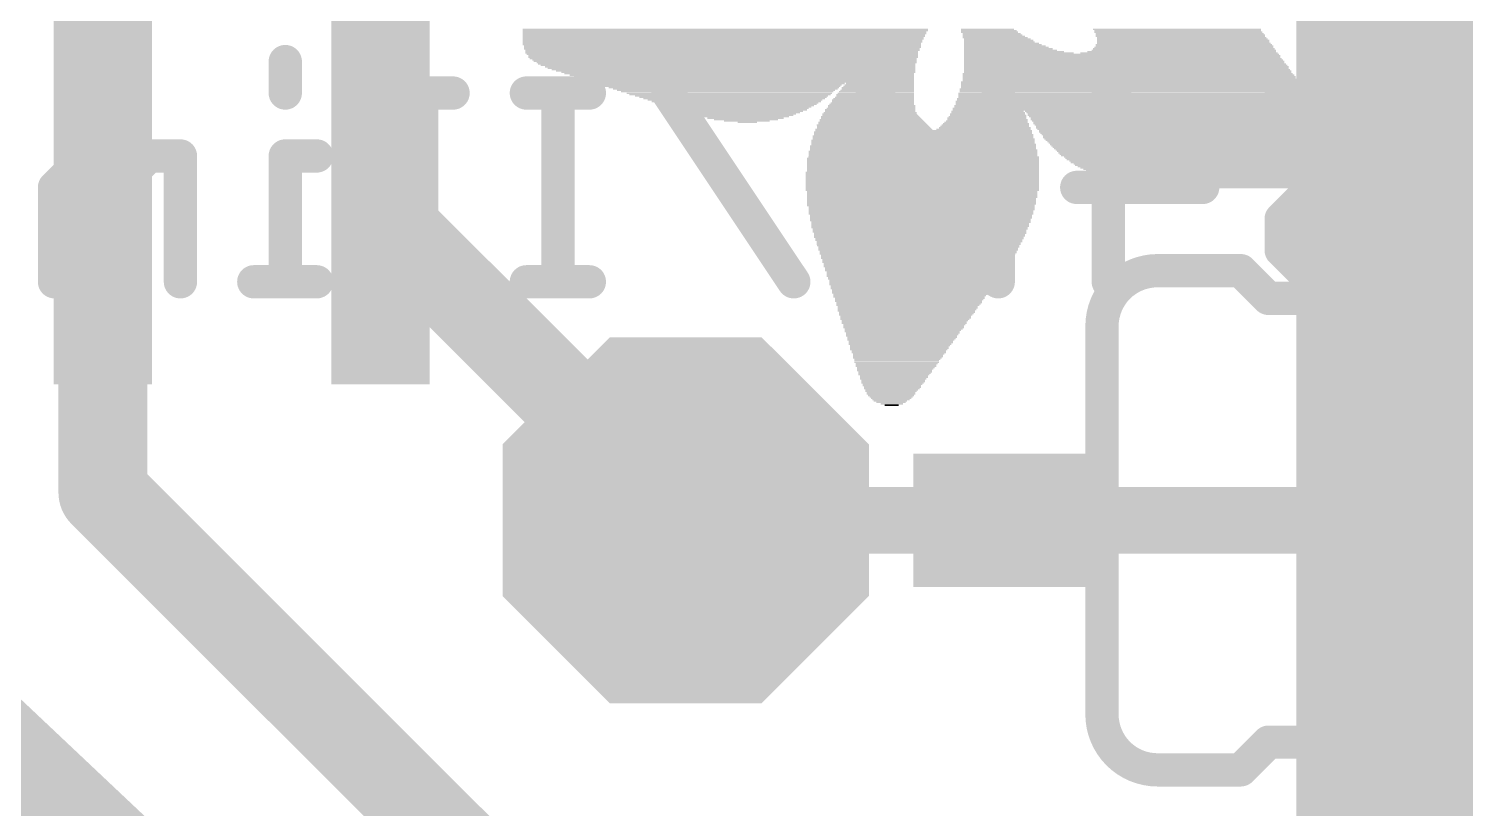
# Model space of a CAD drawing. Extents: x -6.4 to 25.8, y -12.4 to 32.1.
# Drawn here: x 4.99 to 11.57, y 5.03 to 8.6 of the extents above; entities that cross this region are included whole.
import ezdxf

# ---------------------------------------------------------------- set-up
doc = ezdxf.new("R2010")
doc.units = 0
for name, color, linetype in [('1', 12, 'CONTINUOUS'), ('16', 132, 'CONTINUOUS'), ('17', 110, 'CONTINUOUS'), ('21', 40, 'CONTINUOUS'), ('22', 6, 'CONTINUOUS')]:
    doc.layers.add(name, color=color, linetype=linetype)

# ---------------------------------------------------------------- blocks, each defined once
blk = doc.blocks.new('RECT')
blk.add_solid([(-0.5, -0.5), (0.5, -0.5), (-0.5, 0.5), (0.5, 0.5)])
blk = doc.blocks.new('OCTAGONP')
at = {"const_width": 0.5}
blk.add_lwpolyline([(-0.25, -0.1036), (-0.25, 0.1036), (-0.1036, 0.25), (0.1036, 0.25), (0.25, 0.1036), (0.25, -0.1036), (0.1036, -0.25), (-0.1036, -0.25), (-0.25, -0.1036), (-0.25, 0.1036)], dxfattribs=at)

msp = doc.modelspace()

# ---------------------------------------------------------------- linework, layer by layer
at = {"layer": '1'}
for points, const_width in [([(5.334, 6.477), (5.334, 8.047)], 0.4064), ([(6.604, 8.047), (6.604, 7.747)], 0.4064), ([(6.604, 7.747), (8.001, 6.35)], 0.4064), ([(8.89, 2.921), (5.334, 6.477)], 0.4064), ([(12.081, 6.35), (7.981, 6.35)], 0.3048), ([(6.35, 3.937), (4.064, 6.096)], 0.4064)]:
    msp.add_lwpolyline(points, dxfattribs=dict(at, const_width=const_width))
for points, const_width in [([(5.4356, 8.047, 1), (5.2324, 8.047)], 0.2032), ([(6.7056, 8.047, 1), (6.5024, 8.047)], 0.2032), ([(6.6758, 7.8188, 1), (6.5322, 7.6752)], 0.2032), ([(6.5024, 7.747, 1), (6.7056, 7.747)], 0.2032), ([(5.4058, 6.5488, 1), (5.2622, 6.4052)], 0.2032), ([(5.2324, 6.477, 1), (5.4356, 6.477)], 0.2032), ([(7.9292, 6.2782, 1), (8.0728, 6.4218)], 0.2032), ([(7.981, 6.4262, 1), (7.981, 6.2738)], 0.1524)]:
    msp.add_lwpolyline(points, format="xyb", dxfattribs=dict(at, const_width=const_width))
at = {"layer": '16', "const_width": 1.27}
msp.add_lwpolyline([(11.43, 2.54), (11.43, 11.557)], dxfattribs=at)
at = {"layer": '21'}
for points, const_width in [([(10.16, 7.493, 0.4142), (9.906, 7.239)], 0.1524), ([(10.16, 7.5311, 1), (10.16, 7.4549)], 0.0762), ([(10.16, 7.4549, 1), (10.16, 7.5311)], 0.0762), ([(10.5679, 7.5199, 1), (10.5141, 7.4661)], 0.0762), ([(10.541, 7.4549, 1), (10.541, 7.5311)], 0.0762), ([(10.668, 7.4041, 1), (10.668, 7.3279)], 0.0762), ([(10.6411, 7.3391, 1), (10.6949, 7.3929)], 0.0762), ([(9.9441, 7.239, 1), (9.8679, 7.239)], 0.0762), ([(9.8679, 7.239, 1), (9.9441, 7.239)], 0.0762), ([(9.906, 5.461, 0.4142), (10.16, 5.207)], 0.1524), ([(9.9441, 5.461, 1), (9.8679, 5.461)], 0.0762), ([(9.8679, 5.461, 1), (9.9441, 5.461)], 0.0762), ([(10.668, 5.3721, 1), (10.668, 5.2959)], 0.0762), ([(10.6949, 5.3071, 1), (10.6411, 5.3609)], 0.0762), ([(10.16, 5.2451, 1), (10.16, 5.1689)], 0.0762), ([(10.16, 5.1689, 1), (10.16, 5.2451)], 0.0762), ([(10.5141, 5.2339, 1), (10.5679, 5.1801)], 0.0762), ([(10.541, 5.1689, 1), (10.541, 5.2451)], 0.0762)]:
    msp.add_lwpolyline(points, format="xyb", dxfattribs=dict(at, const_width=const_width))
at = {"layer": '21', "const_width": 0.1524}
for points in [[(10.16, 7.493), (10.541, 7.493)], [(10.668, 7.366), (10.541, 7.493)], [(10.668, 7.366), (15.494, 7.366)], [(9.906, 7.239), (9.906, 5.461)], [(10.668, 5.334), (10.541, 5.207)], [(10.668, 5.334), (15.494, 5.334)], [(10.16, 5.207), (10.541, 5.207)]]:
    msp.add_lwpolyline(points, dxfattribs=at)
at = {"layer": '22', "const_width": 0.1524}
for points in [[(6.1688, 8.4506), (6.1688, 8.3065)], [(6.9365, 8.3065), (6.7924, 8.3065)], [(6.7924, 8.3065), (6.7924, 7.4422)], [(7.5602, 8.3065), (7.2721, 8.3065)], [(7.4161, 7.4422), (7.4161, 8.3065)], [(8.4957, 7.4422), (7.9195, 8.3065)], [(9.4312, 7.7303), (8.855, 8.3065)], [(9.4312, 8.3065), (9.4312, 7.4422)], [(9.9346, 7.4422), (9.9346, 8.3065)], [(9.9346, 8.3065), (10.3667, 7.8744)], [(10.726, 8.3065), (11.0141, 8.1625)], [(11.0141, 8.1625), (11.3022, 7.8744)], [(5.257, 8.0184), (5.1129, 7.8744)], [(5.401, 7.8744), (5.257, 8.0184)], [(5.5451, 8.0184), (5.401, 7.8744)], [(5.6891, 8.0184), (5.5451, 8.0184)], [(5.6891, 7.4422), (5.6891, 8.0184)], [(6.3128, 8.0184), (6.1688, 8.0184)], [(6.1688, 8.0184), (6.1688, 7.4422)], [(5.1129, 7.8744), (5.1129, 7.4422)], [(5.401, 7.8744), (5.401, 7.4422)], [(9.2872, 7.8744), (8.855, 7.4422)], [(10.3667, 7.8744), (9.7905, 7.8744)], [(10.726, 7.7303), (10.8701, 7.8744)], [(10.8701, 7.8744), (11.3022, 7.8744)], [(11.3022, 7.8744), (11.3022, 7.5863)], [(10.726, 7.5863), (10.726, 7.7303)], [(10.8701, 7.4422), (10.726, 7.5863)], [(11.3022, 7.5863), (11.1582, 7.4422)], [(6.3128, 7.4422), (6.0247, 7.4422)], [(6.9365, 7.4422), (6.6484, 7.4422)], [(7.5602, 7.4422), (7.2721, 7.4422)], [(11.1582, 7.4422), (10.8701, 7.4422)]]:
    msp.add_lwpolyline(points, dxfattribs=at)
at = {"layer": '22', "const_width": 0.0762}
for points in [[(6.2069, 8.4506, 1), (6.1307, 8.4506)], [(6.7924, 8.3446, 1), (6.7924, 8.2684)], [(6.8305, 8.3065, 1), (6.7543, 8.3065)], [(6.9365, 8.2684, 1), (6.9365, 8.3446)], [(7.2721, 8.3446, 1), (7.2721, 8.2684)], [(7.4542, 8.3065, 1), (7.378, 8.3065)], [(7.5602, 8.2684, 1), (7.5602, 8.3446)], [(7.9512, 8.3277, 1), (7.8878, 8.2854)], [(8.8819, 8.3335, 1), (8.828, 8.2796)], [(9.4693, 8.3065, 1), (9.3931, 8.3065)], [(9.9615, 8.3335, 1), (9.9076, 8.2796)], [(9.9727, 8.3065, 1), (9.8965, 8.3065)], [(10.7431, 8.3406, 1), (10.709, 8.2725)], [(6.1307, 8.3065, 1), (6.2069, 8.3065)], [(11.0411, 8.1894, 1), (10.9872, 8.1355)], [(10.9971, 8.1284, 1), (11.0312, 8.1966)], [(5.2839, 8.0454, 1), (5.23, 7.9915)], [(5.2839, 7.9915, 1), (5.23, 8.0454)], [(5.5451, 8.0565, 1), (5.5451, 7.9803)], [(5.572, 7.9915, 1), (5.5181, 8.0454)], [(5.7272, 8.0184, 1), (5.651, 8.0184)], [(5.6891, 7.9803, 1), (5.6891, 8.0565)], [(6.1688, 8.0565, 1), (6.1688, 7.9803)], [(6.2069, 8.0184, 1), (6.1307, 8.0184)], [(6.3128, 7.9803, 1), (6.3128, 8.0565)], [(5.151, 7.8744, 1), (5.0748, 7.8744)], [(5.086, 7.9013, 1), (5.1399, 7.8474)], [(5.4391, 7.8744, 1), (5.3629, 7.8744)], [(5.3741, 7.9013, 1), (5.428, 7.8474)], [(5.3741, 7.8474, 1), (5.428, 7.9013)], [(9.3141, 7.8474, 1), (9.2602, 7.9013)], [(9.7905, 7.9125, 1), (9.7905, 7.8363)], [(10.3398, 7.8474, 1), (10.3937, 7.9013)], [(10.3667, 7.8363, 1), (10.3667, 7.9125)], [(10.8701, 7.9125, 1), (10.8701, 7.8363)], [(10.897, 7.8474, 1), (10.8431, 7.9013)], [(11.3403, 7.8744, 1), (11.2641, 7.8744)], [(11.2753, 7.8474, 1), (11.3292, 7.9013)], [(11.3022, 7.8363, 1), (11.3022, 7.9125)], [(9.4043, 7.7034, 1), (9.4582, 7.7573)], [(10.7641, 7.7303, 1), (10.6879, 7.7303)], [(10.6991, 7.7573, 1), (10.753, 7.7034)], [(10.753, 7.6132, 1), (10.6991, 7.5593)], [(11.3292, 7.5593, 1), (11.2753, 7.6132)], [(10.6879, 7.5863, 1), (10.7641, 7.5863)], [(11.2641, 7.5863, 1), (11.3403, 7.5863)], [(6.0247, 7.4803, 1), (6.0247, 7.4041)], [(6.3128, 7.4041, 1), (6.3128, 7.4803)], [(6.6484, 7.4803, 1), (6.6484, 7.4041)], [(6.9365, 7.4041, 1), (6.9365, 7.4803)], [(7.2721, 7.4803, 1), (7.2721, 7.4041)], [(7.5602, 7.4041, 1), (7.5602, 7.4803)], [(8.464, 7.4211, 1), (8.5274, 7.4633)], [(8.828, 7.4691, 1), (8.8819, 7.4153)], [(10.8701, 7.4803, 1), (10.8701, 7.4041)], [(10.8431, 7.4153, 1), (10.897, 7.4691)], [(11.1312, 7.4691, 1), (11.1851, 7.4153)], [(11.1582, 7.4041, 1), (11.1582, 7.4803)], [(5.0748, 7.4422, 1), (5.151, 7.4422)], [(5.3629, 7.4422, 1), (5.4391, 7.4422)], [(5.651, 7.4422, 1), (5.7272, 7.4422)], [(6.1307, 7.4422, 1), (6.2069, 7.4422)], [(6.7543, 7.4422, 1), (6.8305, 7.4422)], [(7.378, 7.4422, 1), (7.4542, 7.4422)], [(9.3931, 7.4422, 1), (9.4693, 7.4422)], [(9.8965, 7.4422, 1), (9.9727, 7.4422)]]:
    msp.add_lwpolyline(points, format="xyb", dxfattribs=at)

# ---------------------------------------------------------------- block references
at = {"layer": '1'}
for p, xscale, yscale, rotation in [((5.334, 8.047), 2.15, 0.45, 90), ((6.604, 8.047), 2.15, 0.45, 90), ((12.0556, 6.35), 1.2, 1.4, 180)]:
    msp.add_blockref('RECT', p, dxfattribs=dict(at, xscale=xscale, yscale=yscale, rotation=rotation))
at = {"layer": '17', "xscale": 1.6764, "yscale": 1.6764, "rotation": 180}
msp.add_blockref('OCTAGONP', (8.001, 6.35), dxfattribs=at)
msp.add_blockref('OCTAGONP', (8.001, 6.35), dxfattribs=at)
at = {"layer": '21', "rotation": 180}
for p, xscale, yscale in [((8.1724, 8.5598), 1.8351, 0.0064), ((8.1724, 8.5534), 1.8351, 0.0063), ((8.182, 8.5979), 1.8542, 0.0064), ((8.182, 8.5915), 1.8542, 0.0063), ((8.1788, 8.5852), 1.8478, 0.0064), ((8.1788, 8.5789), 1.8478, 0.0063), ((8.1693, 8.5471), 1.8288, 0.0064), ((8.1757, 8.5725), 1.8415, 0.0064), ((8.1757, 8.5662), 1.8415, 0.0063), ((9.3822, 8.5979), 0.2413, 0.0064), ((9.3885, 8.5915), 0.254, 0.0063), ((9.3917, 8.5852), 0.2603, 0.0064), ((9.417, 8.5598), 0.2985, 0.0064), ((9.4012, 8.5789), 0.2667, 0.0063), ((9.4107, 8.5662), 0.2858, 0.0063), ((9.4044, 8.5725), 0.2731, 0.0064), ((9.4266, 8.5534), 0.3048, 0.0063), ((9.4329, 8.5471), 0.3175, 0.0064), ((10.2489, 8.5979), 0.7684, 0.0064), ((10.2521, 8.5915), 0.762, 0.0063), ((10.2553, 8.5852), 0.7683, 0.0064), ((10.2616, 8.5789), 0.7684, 0.0063), ((10.2648, 8.5725), 0.7747, 0.0064), ((10.2648, 8.5662), 0.7747, 0.0063), ((10.2743, 8.5534), 0.781, 0.0063), ((10.2775, 8.5471), 0.7874, 0.0064), ((10.2712, 8.5598), 0.7747, 0.0064), ((8.1693, 8.5408), 1.8288, 0.0063), ((8.1661, 8.5344), 1.8224, 0.0064), ((8.1661, 8.5281), 1.8224, 0.0063), ((8.1692, 8.5217), 1.8161, 0.0064), ((8.1692, 8.5153), 1.8161, 0.0063), ((8.1661, 8.509), 1.8098, 0.0064), ((8.1693, 8.5027), 1.8034, 0.0063), ((8.1661, 8.4963), 1.797, 0.0064), ((8.1661, 8.49), 1.797, 0.0063), ((8.1692, 8.4836), 1.7907, 0.0064), ((8.1724, 8.4772), 1.7843, 0.0063), ((9.4361, 8.5408), 0.3238, 0.0063), ((9.452, 8.5281), 0.3556, 0.0063), ((9.4615, 8.5217), 0.3746, 0.0064), ((9.4774, 8.509), 0.4064, 0.0064), ((9.4869, 8.5027), 0.4254, 0.0063), ((9.5028, 8.4963), 0.4572, 0.0064), ((9.525, 8.49), 0.5016, 0.0063), ((9.9949, 8.4836), 1.4414, 0.0064), ((9.9981, 8.4772), 1.4478, 0.0063), ((9.4457, 8.5344), 0.3429, 0.0064), ((9.4679, 8.5153), 0.3873, 0.0063), ((10.2584, 8.49), 0.9017, 0.0063), ((10.2711, 8.4963), 0.8636, 0.0064), ((10.2806, 8.5027), 0.8445, 0.0063), ((10.2806, 8.509), 0.8319, 0.0064), ((10.2806, 8.5153), 0.8191, 0.0063), ((10.2806, 8.5281), 0.8065, 0.0063), ((10.2838, 8.5217), 0.8128, 0.0064), ((10.2806, 8.5344), 0.7937, 0.0064), ((10.2775, 8.5408), 0.7874, 0.0063), ((8.1724, 8.4709), 1.7843, 0.0064), ((8.1724, 8.4646), 1.7717, 0.0063), ((8.1788, 8.4582), 1.759, 0.0064), ((8.182, 8.4519), 1.7526, 0.0063), ((8.1883, 8.4455), 1.7399, 0.0064), ((8.1883, 8.4391), 1.7272, 0.0063), ((8.1947, 8.4328), 1.7145, 0.0064), ((8.2042, 8.4265), 1.6954, 0.0063), ((8.2105, 8.4201), 1.6827, 0.0064), ((8.2201, 8.4138), 1.6637, 0.0063), ((9.9981, 8.4709), 1.4478, 0.0064), ((10.0076, 8.4519), 1.4668, 0.0063), ((10.0076, 8.4455), 1.4668, 0.0064), ((10.0108, 8.4391), 1.4732, 0.0063), ((10.014, 8.4328), 1.4795, 0.0064), ((10.0203, 8.4138), 1.4922, 0.0063), ((10.0013, 8.4646), 1.4541, 0.0063), ((10.0045, 8.4582), 1.4605, 0.0064), ((10.0172, 8.4265), 1.4859, 0.0063), ((10.0172, 8.4201), 1.4859, 0.0064), ((8.2296, 8.4074), 1.6446, 0.0064), ((8.2423, 8.401), 1.6192, 0.0063), ((8.2455, 8.3947), 1.6002, 0.0064), ((8.2582, 8.3884), 1.5748, 0.0063), ((8.2677, 8.382), 1.5558, 0.0064), ((8.2773, 8.3757), 1.5367, 0.0063), ((8.2867, 8.3693), 1.5177, 0.0064), ((8.2995, 8.3629), 1.4923, 0.0063), ((8.3058, 8.3566), 1.4796, 0.0064), ((8.1566, 8.3503), 1.143, 0.0063), ((8.89, 8.3503), 0.3112, 0.0063), ((10.0362, 8.3566), 1.5494, 0.0064), ((10.0362, 8.3503), 1.5494, 0.0063), ((10.0267, 8.3884), 1.5177, 0.0063), ((10.0298, 8.382), 1.524, 0.0064), ((10.0298, 8.3757), 1.524, 0.0063), ((10.033, 8.3693), 1.5304, 0.0064), ((10.0362, 8.3629), 1.5367, 0.0063), ((10.0235, 8.3947), 1.5113, 0.0064), ((10.0235, 8.4074), 1.4986, 0.0064), ((10.0235, 8.401), 1.4986, 0.0063), ((8.163, 8.3439), 1.1049, 0.0064), ((8.1661, 8.3376), 1.0858, 0.0063), ((8.1757, 8.3312), 1.0541, 0.0064), ((8.182, 8.3248), 1.0287, 0.0063), ((8.1852, 8.3185), 0.9969, 0.0064), ((8.1915, 8.3122), 0.9716, 0.0063), ((8.201, 8.3058), 0.9398, 0.0064), ((8.2042, 8.2995), 0.9208, 0.0063), ((8.2105, 8.2931), 0.8827, 0.0064), ((8.2169, 8.2867), 0.8572, 0.0063), ((8.2233, 8.2804), 0.8319, 0.0064), ((8.8614, 8.2804), 0.3683, 0.0064), ((8.8646, 8.2867), 0.362, 0.0063), ((8.8678, 8.2995), 0.3556, 0.0063), ((8.8678, 8.2931), 0.3556, 0.0064), ((8.871, 8.3058), 0.3493, 0.0064), ((8.8742, 8.3122), 0.3429, 0.0063), ((8.8773, 8.3185), 0.3366, 0.0064), ((8.8805, 8.3312), 0.3302, 0.0064), ((8.8805, 8.3248), 0.3302, 0.0063), ((8.8837, 8.3376), 0.3239, 0.0063), ((8.8869, 8.3439), 0.3175, 0.0064), ((10.0552, 8.2804), 1.6256, 0.0064), ((10.0489, 8.3058), 1.6002, 0.0064), ((10.0489, 8.2995), 1.6002, 0.0063), ((10.0521, 8.2931), 1.6065, 0.0064), ((10.0553, 8.2867), 1.6129, 0.0063), ((10.0425, 8.3248), 1.5748, 0.0063), ((10.0457, 8.3185), 1.5812, 0.0064), ((10.0488, 8.3122), 1.5875, 0.0063), ((10.0394, 8.3439), 1.5557, 0.0064), ((10.0426, 8.3376), 1.5621, 0.0063), ((10.0457, 8.3312), 1.5684, 0.0064), ((8.2264, 8.2741), 0.8001, 0.0063), ((8.2328, 8.2677), 0.7747, 0.0064), ((8.2391, 8.2614), 0.7366, 0.0063), ((8.2423, 8.255), 0.7176, 0.0064), ((8.2486, 8.2486), 0.6795, 0.0063), ((8.2519, 8.2423), 0.6477, 0.0064), ((8.255, 8.236), 0.616, 0.0063), ((8.2614, 8.2296), 0.5905, 0.0064), ((8.2645, 8.2233), 0.5461, 0.0063), ((8.2645, 8.2169), 0.5207, 0.0064), ((8.8456, 8.2169), 0.4255, 0.0064), ((8.8456, 8.2296), 0.4127, 0.0064), ((8.8456, 8.2233), 0.4127, 0.0063), ((8.8487, 8.236), 0.4064, 0.0063), ((8.8519, 8.2486), 0.4, 0.0063), ((8.8519, 8.2423), 0.4, 0.0064), ((8.8519, 8.255), 0.3874, 0.0064), ((8.8551, 8.2614), 0.381, 0.0063), ((8.8582, 8.2741), 0.3747, 0.0063), ((8.8582, 8.2677), 0.3747, 0.0064), ((9.3821, 8.2233), 0.3302, 0.0063), ((9.3853, 8.2169), 0.3366, 0.0064), ((10.0616, 8.236), 1.6764, 0.0063), ((10.0616, 8.2296), 1.6764, 0.0064), ((10.0584, 8.2486), 1.6574, 0.0063), ((10.0616, 8.2423), 1.6637, 0.0064), ((10.0584, 8.2614), 1.6446, 0.0063), ((10.0584, 8.255), 1.6446, 0.0064), ((10.0553, 8.2677), 1.6383, 0.0064), ((10.0552, 8.2741), 1.6256, 0.0063), ((10.2299, 8.2233), 1.3525, 0.0063), ((10.2362, 8.2169), 1.3526, 0.0064), ((8.2677, 8.2105), 0.4762, 0.0063), ((8.2709, 8.2042), 0.4445, 0.0064), ((8.2709, 8.1979), 0.4064, 0.0063), ((8.2741, 8.1915), 0.3493, 0.0064), ((8.2773, 8.1852), 0.2921, 0.0063), ((8.2804, 8.1788), 0.2096, 0.0064), ((8.2835, 8.1724), 0.0889, 0.0063), ((8.8424, 8.1598), 0.4826, 0.0063), ((8.8456, 8.1534), 0.4889, 0.0064), ((8.8423, 8.1724), 0.4699, 0.0063), ((8.8423, 8.1661), 0.4699, 0.0064), ((8.8392, 8.1852), 0.4508, 0.0063), ((8.8424, 8.1788), 0.4572, 0.0064), ((8.8423, 8.1979), 0.4445, 0.0063), ((8.8423, 8.1915), 0.4445, 0.0064), ((8.8424, 8.2105), 0.4318, 0.0063), ((8.8424, 8.2042), 0.4318, 0.0064), ((9.3694, 8.1534), 0.4064, 0.0064), ((9.3726, 8.1598), 0.4, 0.0063), ((9.3758, 8.1661), 0.3937, 0.0064), ((9.3758, 8.1724), 0.381, 0.0063), ((9.3789, 8.1788), 0.3747, 0.0064), ((9.3789, 8.1915), 0.3619, 0.0064), ((9.3822, 8.1852), 0.3683, 0.0063), ((9.3821, 8.1979), 0.3556, 0.0063), ((9.3822, 8.2105), 0.3429, 0.0063), ((9.3853, 8.2042), 0.3492, 0.0064), ((10.2426, 8.2105), 1.3525, 0.0063), ((10.2426, 8.2042), 1.3525, 0.0064), ((10.2489, 8.1979), 1.3526, 0.0063), ((10.2584, 8.1852), 1.3589, 0.0063), ((10.2553, 8.1915), 1.3525, 0.0064), ((10.2616, 8.1788), 1.3526, 0.0064), ((10.268, 8.1724), 1.3525, 0.0063), ((10.2712, 8.1661), 1.3589, 0.0064), ((10.2743, 8.1598), 1.3526, 0.0063), ((10.2806, 8.1534), 1.3525, 0.0064), ((9.0869, 8.0899), 1.0223, 0.0064), ((9.0869, 8.0836), 1.0223, 0.0063), ((9.09, 8.0962), 1.016, 0.0063), ((9.0869, 8.109), 1.0097, 0.0063), ((9.0869, 8.1026), 1.0097, 0.0064), ((9.0869, 8.128), 0.9969, 0.0064), ((9.0869, 8.1217), 0.9969, 0.0063), ((9.09, 8.1153), 1.0033, 0.0064), ((8.8487, 8.1407), 0.508, 0.0064), ((9.09, 8.1343), 0.9906, 0.0063), ((8.8488, 8.1471), 0.4953, 0.0063), ((9.3631, 8.1407), 0.4318, 0.0064), ((9.3695, 8.1471), 0.4191, 0.0063), ((10.2839, 8.1471), 1.3589, 0.0063), ((10.2902, 8.1407), 1.3589, 0.0064), ((10.2965, 8.128), 1.3589, 0.0064), ((10.2934, 8.1343), 1.3525, 0.0063), ((10.3029, 8.1217), 1.3589, 0.0063), ((10.3061, 8.1153), 1.3525, 0.0064), ((10.3124, 8.109), 1.3526, 0.0063), ((10.3155, 8.1026), 1.3589, 0.0064), ((10.322, 8.0962), 1.3589, 0.0063), ((10.3251, 8.0899), 1.3526, 0.0064), ((10.3315, 8.0836), 1.3525, 0.0063), ((9.0869, 8.0391), 1.0477, 0.0064), ((9.0869, 8.0328), 1.0477, 0.0063), ((9.0869, 8.0264), 1.0477, 0.0064), ((9.0869, 8.0201), 1.0477, 0.0063), ((9.09, 8.0455), 1.0414, 0.0063), ((9.0869, 8.0645), 1.0351, 0.0064), ((9.0869, 8.0582), 1.0351, 0.0063), ((9.0869, 8.0518), 1.0351, 0.0064), ((9.09, 8.0709), 1.0287, 0.0063), ((9.0869, 8.0772), 1.0223, 0.0064), ((10.3346, 8.0772), 1.3462, 0.0064), ((10.341, 8.0709), 1.3462, 0.0063), ((10.3442, 8.0645), 1.3399, 0.0064), ((10.3505, 8.0582), 1.3398, 0.0063), ((10.3537, 8.0518), 1.3335, 0.0064), ((10.3601, 8.0455), 1.3335, 0.0063), ((10.3632, 8.0391), 1.3272, 0.0064), ((10.3664, 8.0328), 1.3208, 0.0063), ((10.3696, 8.0264), 1.3145, 0.0064), ((10.3759, 8.0201), 1.3144, 0.0063), ((9.0869, 8.0074), 1.0605, 0.0063), ((9.0869, 8.001), 1.0605, 0.0064), ((9.0869, 7.9947), 1.0605, 0.0063), ((9.0869, 7.9883), 1.0605, 0.0064), ((9.0869, 7.982), 1.0605, 0.0063), ((9.0869, 7.9756), 1.0605, 0.0064), ((9.0869, 7.9693), 1.0605, 0.0063), ((9.0869, 7.9629), 1.0605, 0.0064), ((9.0869, 7.9566), 1.0605, 0.0063), ((9.09, 8.0137), 1.0541, 0.0064), ((10.3823, 8.0137), 1.3017, 0.0064), ((10.3854, 8.0074), 1.2954, 0.0063), ((10.3886, 8.001), 1.289, 0.0064), ((10.3949, 7.9947), 1.2763, 0.0063), ((10.3949, 7.9883), 1.2637, 0.0064), ((10.4013, 7.982), 1.251, 0.0063), ((10.4045, 7.9756), 1.2446, 0.0064), ((10.4108, 7.9693), 1.2319, 0.0063), ((10.414, 7.9629), 1.2128, 0.0064), ((10.4204, 7.9566), 1.2001, 0.0063), ((9.0837, 7.9439), 1.0668, 0.0063), ((9.0837, 7.9375), 1.0668, 0.0064), ((9.0837, 7.9312), 1.0668, 0.0063), ((9.0837, 7.9248), 1.0668, 0.0064), ((9.0837, 7.9184), 1.0668, 0.0063), ((9.0837, 7.9121), 1.0668, 0.0064), ((9.0837, 7.9058), 1.0668, 0.0063), ((9.0837, 7.8994), 1.0668, 0.0064), ((9.0837, 7.8931), 1.0668, 0.0063), ((9.0837, 7.8867), 1.0668, 0.0064), ((9.0869, 7.9502), 1.0605, 0.0064), ((10.4267, 7.9502), 1.1874, 0.0064), ((10.4299, 7.9439), 1.1684, 0.0063), ((10.433, 7.9375), 1.1493, 0.0064), ((10.4426, 7.9312), 1.1303, 0.0063), ((10.4458, 7.9248), 1.1113, 0.0064), ((10.4521, 7.9184), 1.0858, 0.0063), ((10.4616, 7.9121), 1.0668, 0.0064), ((10.468, 7.9058), 1.0414, 0.0063), ((10.4775, 7.8994), 1.0096, 0.0064), ((10.4839, 7.8931), 0.9715, 0.0063), ((10.4934, 7.8867), 0.9271, 0.0064), ((9.0837, 7.8803), 1.0668, 0.0063), ((9.0837, 7.874), 1.0668, 0.0064), ((9.0837, 7.8677), 1.0668, 0.0063), ((9.0837, 7.8613), 1.0668, 0.0064), ((9.0805, 7.8232), 1.0478, 0.0064), ((9.0837, 7.855), 1.0541, 0.0063), ((9.0837, 7.8486), 1.0541, 0.0064), ((9.0837, 7.8422), 1.0541, 0.0063), ((9.0837, 7.8359), 1.0541, 0.0064), ((9.0837, 7.8296), 1.0541, 0.0063), ((10.5061, 7.8803), 0.8763, 0.0063), ((10.522, 7.874), 0.7937, 0.0064), ((9.0805, 7.8169), 1.0478, 0.0063), ((9.0805, 7.8105), 1.0478, 0.0064), ((9.0805, 7.8042), 1.0478, 0.0063), ((9.0805, 7.7978), 1.0478, 0.0064), ((9.0773, 7.7915), 1.0414, 0.0063), ((9.0805, 7.7851), 1.035, 0.0064), ((9.0805, 7.7788), 1.035, 0.0063), ((9.0805, 7.7724), 1.035, 0.0064), ((9.0774, 7.7661), 1.0287, 0.0063), ((9.0774, 7.7597), 1.0287, 0.0064), ((9.0774, 7.7534), 1.0287, 0.0063), ((9.0773, 7.747), 1.016, 0.0064), ((9.0773, 7.7407), 1.016, 0.0063), ((9.0773, 7.7343), 1.016, 0.0064), ((9.0742, 7.728), 1.0097, 0.0063), ((9.0742, 7.7216), 1.0097, 0.0064), ((9.0742, 7.7089), 0.9969, 0.0064), ((9.0742, 7.7026), 0.9969, 0.0063), ((9.0742, 7.6962), 0.9969, 0.0064), ((9.071, 7.6899), 0.9906, 0.0063), ((9.0774, 7.7153), 1.0033, 0.0063), ((9.0709, 7.6772), 0.9779, 0.0063), ((9.0709, 7.6708), 0.9779, 0.0064), ((9.0742, 7.6835), 0.9843, 0.0064), ((9.0742, 7.6645), 0.9715, 0.0063), ((9.071, 7.6581), 0.9652, 0.0064), ((9.071, 7.6518), 0.9652, 0.0063), ((9.0678, 7.6454), 0.9588, 0.0064), ((9.0709, 7.6391), 0.9525, 0.0063), ((9.0678, 7.6327), 0.9462, 0.0064), ((9.071, 7.6264), 0.9398, 0.0063), ((9.0678, 7.62), 0.9334, 0.0064), ((9.0678, 7.6137), 0.9334, 0.0063), ((9.0647, 7.6073), 0.9271, 0.0064), ((9.0678, 7.601), 0.9208, 0.0063), ((9.0646, 7.5946), 0.9144, 0.0064), ((9.0646, 7.5883), 0.9144, 0.0063), ((9.0647, 7.5819), 0.9017, 0.0064), ((9.0647, 7.5756), 0.9017, 0.0063), ((9.0615, 7.5692), 0.8953, 0.0064), ((9.0615, 7.5629), 0.8827, 0.0063), ((9.0615, 7.5565), 0.8827, 0.0064), ((9.0583, 7.5502), 0.8763, 0.0063), ((9.0583, 7.5438), 0.8636, 0.0064), ((9.0583, 7.5375), 0.8636, 0.0063), ((9.0551, 7.5311), 0.8572, 0.0064), ((9.0583, 7.5248), 0.8509, 0.0063), ((9.0551, 7.5184), 0.8446, 0.0064), ((9.0519, 7.5121), 0.8382, 0.0063), ((9.0519, 7.4994), 0.8255, 0.0063), ((9.0551, 7.5057), 0.8318, 0.0064), ((9.0488, 7.493), 0.8191, 0.0064), ((9.0424, 7.4676), 0.7938, 0.0064), ((9.0488, 7.4867), 0.8065, 0.0063), ((9.0488, 7.4803), 0.8065, 0.0064), ((9.0456, 7.474), 0.8001, 0.0063), ((9.0424, 7.4613), 0.781, 0.0063), ((9.0424, 7.4549), 0.781, 0.0064), ((9.0424, 7.4486), 0.7684, 0.0063), ((9.0392, 7.4422), 0.762, 0.0064), ((9.0392, 7.4359), 0.762, 0.0063), ((9.0361, 7.4295), 0.7557, 0.0064), ((9.0361, 7.4232), 0.7429, 0.0063), ((9.0329, 7.4168), 0.7366, 0.0064), ((9.0329, 7.4104), 0.7366, 0.0063), ((9.0328, 7.4041), 0.7239, 0.0064), ((9.0297, 7.3978), 0.7176, 0.0063), ((9.0265, 7.3914), 0.7112, 0.0064), ((9.0297, 7.3851), 0.7048, 0.0063), ((9.0266, 7.3787), 0.6985, 0.0064), ((9.0234, 7.3723), 0.6921, 0.0063), ((9.0265, 7.366), 0.6858, 0.0064), ((9.0234, 7.3597), 0.6795, 0.0063), ((9.0202, 7.3533), 0.6731, 0.0064), ((9.0202, 7.3406), 0.6604, 0.0064), ((9.017, 7.3342), 0.654, 0.0063), ((9.0234, 7.347), 0.6667, 0.0063), ((9.017, 7.3279), 0.6414, 0.0064), ((9.017, 7.3216), 0.6414, 0.0063), ((9.0138, 7.3152), 0.635, 0.0064), ((9.0107, 7.3089), 0.6287, 0.0063), ((9.0138, 7.3025), 0.6223, 0.0064), ((9.0107, 7.2961), 0.6159, 0.0063), ((9.0075, 7.2898), 0.6096, 0.0064), ((9.0075, 7.2835), 0.5969, 0.0063), ((9.0075, 7.2771), 0.5969, 0.0064), ((9.0043, 7.2708), 0.5906, 0.0063), ((9.0043, 7.2644), 0.5778, 0.0064), ((9.0012, 7.2581), 0.5715, 0.0063), ((9.0012, 7.2517), 0.5715, 0.0064), ((9.0011, 7.2454), 0.5588, 0.0063), ((8.998, 7.239), 0.5525, 0.0064), ((8.998, 7.2327), 0.5525, 0.0063), ((8.998, 7.2263), 0.5397, 0.0064), ((8.9948, 7.22), 0.5334, 0.0063), ((8.9916, 7.2136), 0.527, 0.0064), ((8.9947, 7.2073), 0.5207, 0.0063), ((8.9916, 7.2009), 0.5144, 0.0064), ((8.9884, 7.1946), 0.508, 0.0063), ((8.9916, 7.1882), 0.5016, 0.0064), ((8.9885, 7.1819), 0.4953, 0.0063), ((8.9853, 7.1755), 0.4889, 0.0064), ((8.9853, 7.1692), 0.4763, 0.0063), ((8.9853, 7.1628), 0.4763, 0.0064), ((8.9821, 7.1565), 0.4699, 0.0063), ((8.9757, 7.1311), 0.4445, 0.0063), ((8.9821, 7.1501), 0.4572, 0.0064), ((8.9789, 7.1438), 0.4508, 0.0063), ((8.9789, 7.1374), 0.4508, 0.0064), ((8.9757, 7.1247), 0.4318, 0.0064), ((8.9757, 7.1184), 0.4318, 0.0063), ((8.9757, 7.112), 0.4191, 0.0064), ((8.9726, 7.1057), 0.4127, 0.0063), ((8.9726, 7.0993), 0.4127, 0.0064), ((8.9694, 7.093), 0.4064, 0.0063), ((8.9662, 7.0803), 0.3874, 0.0063), ((8.9662, 7.0739), 0.3874, 0.0064), ((8.9694, 7.0866), 0.3937, 0.0064), ((8.9662, 7.0676), 0.3746, 0.0063), ((8.9631, 7.0612), 0.3683, 0.0064), ((8.9631, 7.0549), 0.3683, 0.0063), ((8.9566, 7.0358), 0.3429, 0.0064), ((8.963, 7.0485), 0.3556, 0.0064), ((8.9599, 7.0422), 0.3493, 0.0063), ((8.9599, 7.0295), 0.3365, 0.0063), ((8.9567, 7.0231), 0.3302, 0.0064), ((8.9535, 7.0168), 0.3238, 0.0063), ((8.9535, 7.0104), 0.3112, 0.0064), ((8.9535, 7.0041), 0.3112, 0.0063), ((8.9503, 6.9977), 0.3048, 0.0064), ((8.9504, 6.9914), 0.2921, 0.0063), ((8.9504, 6.985), 0.2921, 0.0064), ((8.9472, 6.9787), 0.2857, 0.0063), ((8.9472, 6.9723), 0.2731, 0.0064), ((8.944, 6.966), 0.2667, 0.0063), ((8.944, 6.9533), 0.254, 0.0063), ((8.9472, 6.9596), 0.2603, 0.0064), ((8.9408, 6.9405), 0.235, 0.0063), ((8.944, 6.9469), 0.2413, 0.0064), ((8.9408, 6.9342), 0.2222, 0.0064), ((8.9408, 6.9279), 0.2222, 0.0063), ((8.9408, 6.9215), 0.2096, 0.0064), ((8.9408, 6.9152), 0.1968, 0.0063), ((8.9408, 6.9088), 0.1842, 0.0064), ((8.9408, 6.9024), 0.1714, 0.0063), ((8.9376, 6.8961), 0.1524, 0.0064), ((8.9408, 6.8898), 0.1334, 0.0063), ((8.944, 6.8834), 0.1016, 0.0064), ((8.944, 6.8771), 0.0635, 0.0063), ((9.4742, 6.35), 0.8636, 0.6096)]:
    msp.add_blockref('RECT', p, dxfattribs=dict(at, xscale=xscale, yscale=yscale))

doc.saveas('drawing.dxf')
